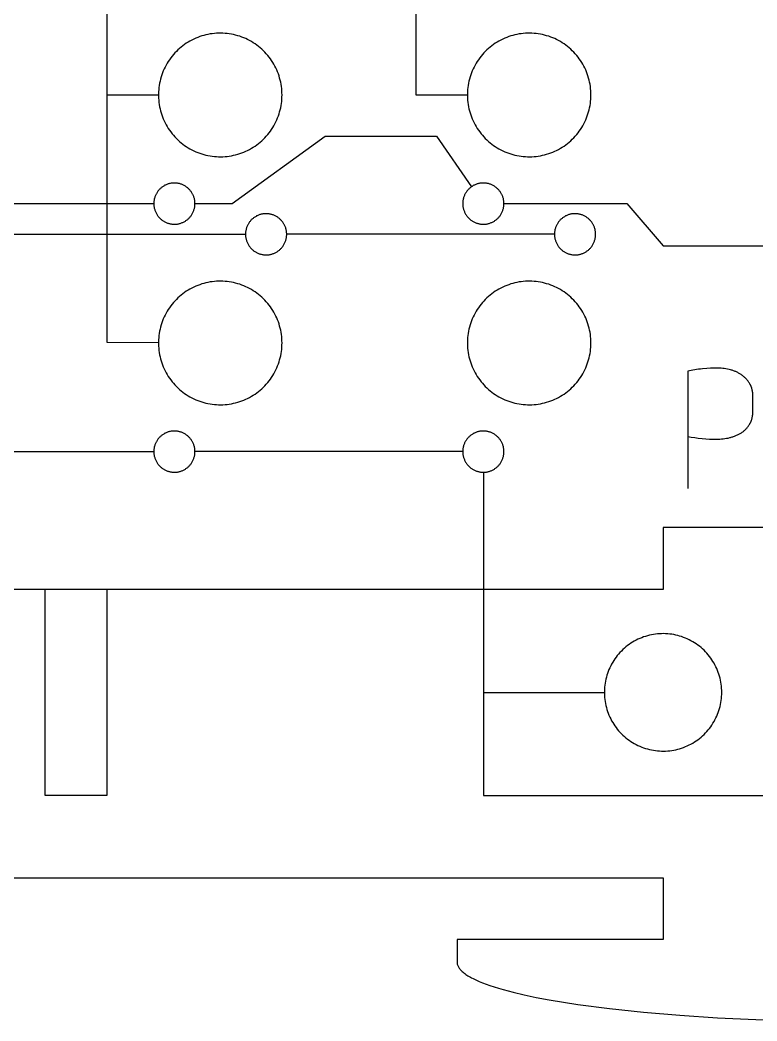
# Model space of a CAD drawing. Header units: millimetres. Extents: x 10 to 287, y -111 to 168.
# Drawn here: x 168.89 to 204.67, y 12.3 to 60.89 of the extents above; entities that cross this region are included whole.
import ezdxf

# ---------------------------------------------------------------- set-up
doc = ezdxf.new("R2010")
doc.units = ezdxf.units.MM
doc.header["$MEASUREMENT"] = 0
doc.layers.add('CORTE', color=18, linetype='Continuous', true_color=0x000000)
doc.layers.add('SEMI', color=1, linetype='Continuous', true_color=0xff0000)

msp = doc.modelspace()

# ---------------------------------------------------------------- linework, layer by layer
at = {"layer": 'CORTE'}
for points in [[(181.608, 57.256), (181.606, 57.36), (181.601, 57.464), (181.592, 57.568), (181.579, 57.672), (181.563, 57.774), (181.543, 57.877), (181.52, 57.978), (181.493, 58.079), (181.463, 58.178), (181.429, 58.277), (181.392, 58.374), (181.352, 58.47), (181.308, 58.565), (181.261, 58.658), (181.211, 58.749), (181.157, 58.838), (181.101, 58.926), (181.041, 59.011), (180.979, 59.095), (180.914, 59.176), (180.846, 59.255), (180.775, 59.331), (180.702, 59.405), (180.626, 59.476), (180.548, 59.545), (180.467, 59.611), (180.384, 59.674), (180.299, 59.734), (180.212, 59.792), (180.123, 59.846), (180.032, 59.897), (179.94, 59.945), (179.846, 59.989), (179.75, 60.03), (179.653, 60.068), (179.555, 60.103), (179.456, 60.134), (179.355, 60.162), (179.254, 60.186), (179.152, 60.207), (179.049, 60.224), (178.946, 60.237), (178.842, 60.247), (178.738, 60.254), (178.634, 60.256), (178.53, 60.255), (178.426, 60.251), (178.322, 60.243), (178.219, 60.231), (178.116, 60.216), (178.013, 60.197), (177.912, 60.174), (177.811, 60.148), (177.711, 60.119), (177.612, 60.086), (177.515, 60.05), (177.418, 60.01), (177.323, 59.967), (177.23, 59.921), (177.138, 59.872), (177.049, 59.819), (176.961, 59.763), (176.875, 59.705), (176.791, 59.643), (176.709, 59.578), (176.629, 59.511), (176.552, 59.441), (176.478, 59.368), (176.406, 59.293), (176.336, 59.216), (176.27, 59.136), (176.206, 59.053), (176.145, 58.969), (176.087, 58.882), (176.032, 58.794), (175.98, 58.703), (175.932, 58.611), (175.886, 58.518), (175.844, 58.422), (175.805, 58.326), (175.77, 58.228), (175.738, 58.129), (175.709, 58.029), (175.684, 57.928), (175.663, 57.826), (175.645, 57.723), (175.63, 57.62), (175.62, 57.516), (175.612, 57.412), (175.609, 57.308), (175.609, 57.204), (175.612, 57.1), (175.62, 56.996), (175.63, 56.893), (175.645, 56.79), (175.663, 56.687), (175.684, 56.585), (175.709, 56.484), (175.738, 56.384), (175.77, 56.285), (175.805, 56.187), (175.844, 56.09), (175.886, 55.995), (175.932, 55.901), (175.98, 55.809), (176.032, 55.719), (176.087, 55.63), (176.145, 55.544), (176.206, 55.459), (176.27, 55.377), (176.336, 55.297), (176.406, 55.219), (176.478, 55.144), (176.552, 55.072), (176.629, 55.002), (176.709, 54.934), (176.791, 54.87), (176.875, 54.808), (176.961, 54.749), (177.049, 54.694), (177.138, 54.641), (177.23, 54.592), (177.323, 54.545), (177.418, 54.502), (177.515, 54.463), (177.612, 54.427), (177.711, 54.394), (177.811, 54.364), (177.912, 54.338), (178.013, 54.316), (178.116, 54.297), (178.219, 54.282), (178.322, 54.27), (178.426, 54.262), (178.53, 54.257), (178.634, 54.256), (178.738, 54.259), (178.842, 54.265), (178.946, 54.275), (179.049, 54.289), (179.152, 54.306), (179.254, 54.327), (179.355, 54.351), (179.456, 54.379), (179.555, 54.41), (179.653, 54.444), (179.75, 54.482), (179.846, 54.524), (179.94, 54.568), (180.032, 54.616), (180.123, 54.667), (180.212, 54.721), (180.299, 54.778), (180.384, 54.839), (180.467, 54.902), (180.548, 54.968), (180.626, 55.036), (180.702, 55.108), (180.775, 55.182), (180.846, 55.258), (180.914, 55.337), (180.979, 55.418), (181.041, 55.501), (181.101, 55.587), (181.157, 55.674), (181.211, 55.764), (181.261, 55.855), (181.308, 55.948), (181.352, 56.042), (181.392, 56.138), (181.429, 56.236), (181.463, 56.334), (181.493, 56.434), (181.52, 56.535), (181.543, 56.636), (181.563, 56.738), (181.579, 56.841), (181.592, 56.944), (181.601, 57.048), (181.606, 57.152), (181.608, 57.256)], [(196.608, 57.256), (196.606, 57.36), (196.601, 57.464), (196.592, 57.568), (196.579, 57.672), (196.563, 57.774), (196.543, 57.877), (196.52, 57.978), (196.493, 58.079), (196.463, 58.178), (196.429, 58.277), (196.392, 58.374), (196.352, 58.47), (196.308, 58.565), (196.261, 58.658), (196.211, 58.749), (196.157, 58.838), (196.101, 58.926), (196.041, 59.011), (195.979, 59.095), (195.914, 59.176), (195.846, 59.255), (195.775, 59.331), (195.702, 59.405), (195.626, 59.476), (195.548, 59.545), (195.467, 59.611), (195.384, 59.674), (195.299, 59.734), (195.212, 59.792), (195.123, 59.846), (195.032, 59.897), (194.94, 59.945), (194.846, 59.989), (194.75, 60.03), (194.653, 60.068), (194.555, 60.103), (194.456, 60.134), (194.355, 60.162), (194.254, 60.186), (194.152, 60.207), (194.049, 60.224), (193.946, 60.237), (193.842, 60.247), (193.738, 60.254), (193.634, 60.256), (193.53, 60.255), (193.426, 60.251), (193.322, 60.243), (193.219, 60.231), (193.116, 60.216), (193.013, 60.197), (192.912, 60.174), (192.811, 60.148), (192.711, 60.119), (192.612, 60.086), (192.515, 60.05), (192.418, 60.01), (192.323, 59.967), (192.23, 59.921), (192.138, 59.872), (192.049, 59.819), (191.961, 59.763), (191.875, 59.705), (191.791, 59.643), (191.709, 59.578), (191.629, 59.511), (191.552, 59.441), (191.478, 59.368), (191.406, 59.293), (191.336, 59.216), (191.27, 59.136), (191.206, 59.053), (191.145, 58.969), (191.087, 58.882), (191.032, 58.794), (190.98, 58.703), (190.932, 58.611), (190.886, 58.518), (190.844, 58.422), (190.805, 58.326), (190.77, 58.228), (190.738, 58.129), (190.709, 58.029), (190.684, 57.928), (190.663, 57.826), (190.645, 57.723), (190.63, 57.62), (190.62, 57.516), (190.612, 57.412), (190.609, 57.308), (190.609, 57.204), (190.612, 57.1), (190.62, 56.996), (190.63, 56.893), (190.645, 56.79), (190.663, 56.687), (190.684, 56.585), (190.709, 56.484), (190.738, 56.384), (190.77, 56.285), (190.805, 56.187), (190.844, 56.09), (190.886, 55.995), (190.932, 55.901), (190.98, 55.809), (191.032, 55.719), (191.087, 55.63), (191.145, 55.544), (191.206, 55.459), (191.27, 55.377), (191.336, 55.297), (191.406, 55.219), (191.478, 55.144), (191.552, 55.072), (191.629, 55.002), (191.709, 54.934), (191.791, 54.87), (191.875, 54.808), (191.961, 54.749), (192.049, 54.694), (192.138, 54.641), (192.23, 54.592), (192.323, 54.545), (192.418, 54.502), (192.515, 54.463), (192.612, 54.427), (192.711, 54.394), (192.811, 54.364), (192.912, 54.338), (193.013, 54.316), (193.116, 54.297), (193.219, 54.282), (193.322, 54.27), (193.426, 54.262), (193.53, 54.257), (193.634, 54.256), (193.738, 54.259), (193.842, 54.265), (193.946, 54.275), (194.049, 54.289), (194.152, 54.306), (194.254, 54.327), (194.355, 54.351), (194.456, 54.379), (194.555, 54.41), (194.653, 54.444), (194.75, 54.482), (194.846, 54.524), (194.94, 54.568), (195.032, 54.616), (195.123, 54.667), (195.212, 54.721), (195.299, 54.778), (195.384, 54.839), (195.467, 54.902), (195.548, 54.968), (195.626, 55.036), (195.702, 55.108), (195.775, 55.182), (195.846, 55.258), (195.914, 55.337), (195.979, 55.418), (196.041, 55.501), (196.101, 55.587), (196.157, 55.674), (196.211, 55.764), (196.261, 55.855), (196.308, 55.948), (196.352, 56.042), (196.392, 56.138), (196.429, 56.236), (196.463, 56.334), (196.493, 56.434), (196.52, 56.535), (196.543, 56.636), (196.563, 56.738), (196.579, 56.841), (196.592, 56.944), (196.601, 57.048), (196.606, 57.152), (196.608, 57.256)], [(181.608, 45.217), (181.606, 45.322), (181.601, 45.426), (181.592, 45.529), (181.579, 45.633), (181.563, 45.736), (181.543, 45.838), (181.52, 45.939), (181.493, 46.04), (181.463, 46.14), (181.429, 46.238), (181.392, 46.335), (181.352, 46.431), (181.308, 46.526), (181.261, 46.619), (181.211, 46.71), (181.157, 46.799), (181.101, 46.887), (181.041, 46.972), (180.979, 47.056), (180.914, 47.137), (180.846, 47.216), (180.775, 47.292), (180.702, 47.366), (180.626, 47.438), (180.548, 47.506), (180.467, 47.572), (180.384, 47.635), (180.299, 47.695), (180.212, 47.753), (180.123, 47.807), (180.032, 47.858), (179.94, 47.906), (179.846, 47.95), (179.75, 47.992), (179.653, 48.03), (179.555, 48.064), (179.456, 48.095), (179.355, 48.123), (179.254, 48.147), (179.152, 48.168), (179.049, 48.185), (178.946, 48.198), (178.842, 48.208), (178.738, 48.215), (178.634, 48.217), (178.53, 48.216), (178.426, 48.212), (178.322, 48.204), (178.219, 48.192), (178.116, 48.177), (178.013, 48.158), (177.912, 48.135), (177.811, 48.11), (177.711, 48.08), (177.612, 48.047), (177.515, 48.011), (177.418, 47.971), (177.323, 47.928), (177.23, 47.882), (177.138, 47.833), (177.049, 47.78), (176.961, 47.724), (176.875, 47.666), (176.791, 47.604), (176.709, 47.54), (176.629, 47.472), (176.552, 47.402), (176.478, 47.33), (176.406, 47.254), (176.336, 47.177), (176.27, 47.097), (176.206, 47.014), (176.145, 46.93), (176.087, 46.843), (176.032, 46.755), (175.98, 46.665), (175.932, 46.572), (175.886, 46.479), (175.844, 46.384), (175.805, 46.287), (175.77, 46.189), (175.738, 46.09), (175.709, 45.99), (175.684, 45.889), (175.663, 45.787), (175.645, 45.684), (175.63, 45.581), (175.62, 45.477), (175.612, 45.374), (175.609, 45.27), (175.609, 45.165), (175.612, 45.061), (175.62, 44.957), (175.63, 44.854), (175.645, 44.751), (175.663, 44.648), (175.684, 44.546), (175.709, 44.445), (175.738, 44.345), (175.77, 44.246), (175.805, 44.148), (175.844, 44.051), (175.886, 43.956), (175.932, 43.862), (175.98, 43.77), (176.032, 43.68), (176.087, 43.592), (176.145, 43.505), (176.206, 43.421), (176.27, 43.338), (176.336, 43.258), (176.406, 43.181), (176.478, 43.105), (176.552, 43.033), (176.629, 42.963), (176.709, 42.895), (176.791, 42.831), (176.875, 42.769), (176.961, 42.71), (177.049, 42.655), (177.138, 42.602), (177.23, 42.553), (177.323, 42.507), (177.418, 42.464), (177.515, 42.424), (177.612, 42.388), (177.711, 42.355), (177.811, 42.325), (177.912, 42.299), (178.013, 42.277), (178.116, 42.258), (178.219, 42.243), (178.322, 42.231), (178.426, 42.223), (178.53, 42.218), (178.634, 42.218), (178.738, 42.22), (178.842, 42.227), (178.946, 42.237), (179.049, 42.25), (179.152, 42.267), (179.254, 42.288), (179.355, 42.312), (179.456, 42.34), (179.555, 42.371), (179.653, 42.405), (179.75, 42.443), (179.846, 42.485), (179.94, 42.529), (180.032, 42.577), (180.123, 42.628), (180.212, 42.682), (180.299, 42.739), (180.384, 42.8), (180.467, 42.863), (180.548, 42.929), (180.626, 42.997), (180.702, 43.069), (180.775, 43.143), (180.846, 43.219), (180.914, 43.298), (180.979, 43.379), (181.041, 43.463), (181.101, 43.548), (181.157, 43.636), (181.211, 43.725), (181.261, 43.816), (181.308, 43.909), (181.352, 44.004), (181.392, 44.1), (181.429, 44.197), (181.463, 44.295), (181.493, 44.395), (181.52, 44.496), (181.543, 44.597), (181.563, 44.699), (181.579, 44.802), (181.592, 44.906), (181.601, 45.009), (181.606, 45.113), (181.608, 45.217)], [(196.608, 45.217), (196.606, 45.322), (196.601, 45.426), (196.592, 45.529), (196.579, 45.633), (196.563, 45.736), (196.543, 45.838), (196.52, 45.939), (196.493, 46.04), (196.463, 46.14), (196.429, 46.238), (196.392, 46.335), (196.352, 46.431), (196.308, 46.526), (196.261, 46.619), (196.211, 46.71), (196.157, 46.799), (196.101, 46.887), (196.041, 46.972), (195.979, 47.056), (195.914, 47.137), (195.846, 47.216), (195.775, 47.292), (195.702, 47.366), (195.626, 47.438), (195.548, 47.506), (195.467, 47.572), (195.384, 47.635), (195.299, 47.695), (195.212, 47.753), (195.123, 47.807), (195.032, 47.858), (194.94, 47.906), (194.846, 47.95), (194.75, 47.992), (194.653, 48.03), (194.555, 48.064), (194.456, 48.095), (194.355, 48.123), (194.254, 48.147), (194.152, 48.168), (194.049, 48.185), (193.946, 48.198), (193.842, 48.208), (193.738, 48.215), (193.634, 48.217), (193.53, 48.216), (193.426, 48.212), (193.322, 48.204), (193.219, 48.192), (193.116, 48.177), (193.013, 48.158), (192.912, 48.135), (192.811, 48.11), (192.711, 48.08), (192.612, 48.047), (192.515, 48.011), (192.418, 47.971), (192.323, 47.928), (192.23, 47.882), (192.138, 47.833), (192.049, 47.78), (191.961, 47.724), (191.875, 47.666), (191.791, 47.604), (191.709, 47.54), (191.629, 47.472), (191.552, 47.402), (191.478, 47.33), (191.406, 47.254), (191.336, 47.177), (191.27, 47.097), (191.206, 47.014), (191.145, 46.93), (191.087, 46.843), (191.032, 46.755), (190.98, 46.665), (190.932, 46.572), (190.886, 46.479), (190.844, 46.384), (190.805, 46.287), (190.77, 46.189), (190.738, 46.09), (190.709, 45.99), (190.684, 45.889), (190.663, 45.787), (190.645, 45.684), (190.63, 45.581), (190.62, 45.477), (190.612, 45.374), (190.609, 45.27), (190.609, 45.165), (190.612, 45.061), (190.62, 44.957), (190.63, 44.854), (190.645, 44.751), (190.663, 44.648), (190.684, 44.546), (190.709, 44.445), (190.738, 44.345), (190.77, 44.246), (190.805, 44.148), (190.844, 44.051), (190.886, 43.956), (190.932, 43.862), (190.98, 43.77), (191.032, 43.68), (191.087, 43.592), (191.145, 43.505), (191.206, 43.421), (191.27, 43.338), (191.336, 43.258), (191.406, 43.181), (191.478, 43.105), (191.552, 43.033), (191.629, 42.963), (191.709, 42.895), (191.791, 42.831), (191.875, 42.769), (191.961, 42.71), (192.049, 42.655), (192.138, 42.602), (192.23, 42.553), (192.323, 42.507), (192.418, 42.464), (192.515, 42.424), (192.612, 42.388), (192.711, 42.355), (192.811, 42.325), (192.912, 42.299), (193.013, 42.277), (193.116, 42.258), (193.219, 42.243), (193.322, 42.231), (193.426, 42.223), (193.53, 42.218), (193.634, 42.218), (193.738, 42.22), (193.842, 42.227), (193.946, 42.237), (194.049, 42.25), (194.152, 42.267), (194.254, 42.288), (194.355, 42.312), (194.456, 42.34), (194.555, 42.371), (194.653, 42.405), (194.75, 42.443), (194.846, 42.485), (194.94, 42.529), (195.032, 42.577), (195.123, 42.628), (195.212, 42.682), (195.299, 42.739), (195.384, 42.8), (195.467, 42.863), (195.548, 42.929), (195.626, 42.997), (195.702, 43.069), (195.775, 43.143), (195.846, 43.219), (195.914, 43.298), (195.979, 43.379), (196.041, 43.463), (196.101, 43.548), (196.157, 43.636), (196.211, 43.725), (196.261, 43.816), (196.308, 43.909), (196.352, 44.004), (196.392, 44.1), (196.429, 44.197), (196.463, 44.295), (196.493, 44.395), (196.52, 44.496), (196.543, 44.597), (196.563, 44.699), (196.579, 44.802), (196.592, 44.906), (196.601, 45.009), (196.606, 45.113), (196.608, 45.217)], [(200.108, 36.256), (200.108, 33.256)], [(220.108, 36.256), (200.108, 36.256)], [(200.108, 33.256), (133.108, 33.256)], [(170.108, 23.256), (170.108, 33.256)], [(173.108, 33.256), (173.108, 23.256)], [(202.958, 28.256), (202.957, 28.355), (202.951, 28.454), (202.943, 28.553), (202.931, 28.651), (202.915, 28.749), (202.897, 28.846), (202.875, 28.942), (202.849, 29.038), (202.82, 29.132), (202.788, 29.226), (202.753, 29.318), (202.715, 29.41), (202.673, 29.499), (202.628, 29.588), (202.581, 29.674), (202.53, 29.759), (202.476, 29.842), (202.42, 29.924), (202.361, 30.003), (202.299, 30.08), (202.234, 30.155), (202.167, 30.227), (202.097, 30.298), (202.025, 30.365), (201.951, 30.431), (201.874, 30.493), (201.795, 30.553), (201.715, 30.61), (201.632, 30.665), (201.548, 30.716), (201.461, 30.765), (201.373, 30.81), (201.284, 30.853), (201.193, 30.892), (201.101, 30.928), (201.008, 30.961), (200.913, 30.99), (200.818, 31.017), (200.722, 31.04), (200.625, 31.059), (200.527, 31.075), (200.429, 31.088), (200.331, 31.098), (200.232, 31.104), (200.133, 31.106), (200.034, 31.105), (199.935, 31.101), (199.837, 31.093), (199.738, 31.082), (199.64, 31.068), (199.543, 31.05), (199.447, 31.028), (199.351, 31.004), (199.256, 30.976), (199.162, 30.945), (199.069, 30.91), (198.978, 30.873), (198.888, 30.832), (198.799, 30.788), (198.712, 30.741), (198.627, 30.691), (198.543, 30.638), (198.461, 30.582), (198.381, 30.524), (198.304, 30.462), (198.228, 30.398), (198.155, 30.332), (198.084, 30.263), (198.016, 30.191), (197.95, 30.118), (197.887, 30.042), (197.826, 29.963), (197.768, 29.883), (197.713, 29.801), (197.661, 29.717), (197.612, 29.631), (197.566, 29.544), (197.522, 29.455), (197.482, 29.364), (197.445, 29.272), (197.412, 29.179), (197.381, 29.085), (197.354, 28.99), (197.331, 28.894), (197.31, 28.797), (197.293, 28.7), (197.279, 28.602), (197.269, 28.503), (197.262, 28.405), (197.259, 28.306), (197.259, 28.207), (197.262, 28.108), (197.269, 28.009), (197.279, 27.911), (197.293, 27.813), (197.31, 27.716), (197.331, 27.619), (197.354, 27.523), (197.381, 27.428), (197.412, 27.333), (197.445, 27.24), (197.482, 27.149), (197.522, 27.058), (197.566, 26.969), (197.612, 26.882), (197.661, 26.796), (197.713, 26.712), (197.768, 26.63), (197.826, 26.549), (197.887, 26.471), (197.95, 26.395), (198.016, 26.321), (198.084, 26.25), (198.155, 26.181), (198.228, 26.114), (198.304, 26.05), (198.381, 25.989), (198.461, 25.93), (198.543, 25.875), (198.627, 25.822), (198.712, 25.772), (198.799, 25.725), (198.888, 25.681), (198.978, 25.64), (199.069, 25.602), (199.162, 25.568), (199.256, 25.537), (199.351, 25.509), (199.447, 25.484), (199.543, 25.463), (199.64, 25.445), (199.738, 25.43), (199.837, 25.419), (199.935, 25.412), (200.034, 25.407), (200.133, 25.406), (200.232, 25.409), (200.331, 25.415), (200.429, 25.424), (200.527, 25.437), (200.625, 25.454), (200.722, 25.473), (200.818, 25.496), (200.913, 25.522), (201.008, 25.552), (201.101, 25.585), (201.193, 25.621), (201.284, 25.66), (201.373, 25.703), (201.461, 25.748), (201.548, 25.796), (201.632, 25.848), (201.715, 25.902), (201.795, 25.959), (201.874, 26.019), (201.951, 26.082), (202.025, 26.147), (202.097, 26.215), (202.167, 26.285), (202.234, 26.358), (202.299, 26.433), (202.361, 26.51), (202.42, 26.589), (202.476, 26.67), (202.53, 26.754), (202.581, 26.838), (202.628, 26.925), (202.673, 27.013), (202.715, 27.103), (202.753, 27.194), (202.788, 27.287), (202.82, 27.38), (202.849, 27.475), (202.875, 27.571), (202.897, 27.667), (202.915, 27.764), (202.931, 27.862), (202.943, 27.96), (202.951, 28.059), (202.957, 28.157), (202.958, 28.256)], [(173.108, 23.256), (170.108, 23.256)], [(133.108, 19.256), (200.108, 19.256)], [(200.108, 19.256), (200.108, 16.256)], [(190.108, 16.256), (190.108, 15.165)], [(200.108, 16.256), (190.108, 16.256)], [(190.108, 15.165), (190.109, 15.133), (190.113, 15.101), (190.119, 15.068), (190.128, 15.036), (190.139, 15.003), (190.153, 14.97), (190.17, 14.937), (190.189, 14.904), (190.211, 14.871), (190.236, 14.838), (190.263, 14.804), (190.293, 14.771), (190.326, 14.737), (190.362, 14.704), (190.401, 14.67), (190.442, 14.636), (190.487, 14.602), (190.534, 14.568), (190.584, 14.535), (190.637, 14.501), (190.694, 14.467), (190.753, 14.433), (190.815, 14.399), (190.88, 14.365), (191.02, 14.297), (191.172, 14.229), (191.336, 14.162), (191.512, 14.095), (191.701, 14.028), (191.903, 13.961), (192.117, 13.895), (192.343, 13.829), (192.831, 13.7), (193.368, 13.574), (193.952, 13.451), (194.581, 13.332), (195.966, 13.108), (197.502, 12.907), (199.164, 12.731), (200.922, 12.581), (202.746, 12.461), (204.605, 12.369), (206.469, 12.305)]]:
    msp.add_lwpolyline(points, dxfattribs=at)
at = {"layer": 'SEMI'}
for points in [[(178.608, 71.256), (178.608, 67.256), (173.108, 63.256), (173.108, 57.256), (175.608, 57.256)], [(193.608, 71.256), (193.608, 67.256), (188.108, 63.256), (188.108, 57.256), (190.608, 57.256)], [(173.108, 57.256), (173.108, 45.256), (175.608, 45.239)], [(179.194, 51.981), (183.697, 55.256)], [(183.697, 55.256), (189.108, 55.256), (190.812, 52.803)], [(177.382, 51.981), (177.381, 52.016), (177.38, 52.051), (177.377, 52.085), (177.372, 52.12), (177.367, 52.154), (177.36, 52.188), (177.353, 52.222), (177.344, 52.255), (177.334, 52.289), (177.322, 52.322), (177.31, 52.354), (177.296, 52.386), (177.282, 52.417), (177.266, 52.448), (177.249, 52.479), (177.232, 52.509), (177.213, 52.538), (177.193, 52.566), (177.172, 52.594), (177.151, 52.621), (177.128, 52.647), (177.104, 52.673), (177.08, 52.698), (177.055, 52.721), (177.028, 52.744), (177.002, 52.766), (176.974, 52.787), (176.946, 52.807), (176.917, 52.826), (176.887, 52.844), (176.857, 52.861), (176.826, 52.877), (176.795, 52.892), (176.763, 52.906), (176.73, 52.919), (176.698, 52.93), (176.664, 52.941), (176.631, 52.95), (176.597, 52.958), (176.563, 52.965), (176.529, 52.97), (176.495, 52.975), (176.46, 52.978), (176.425, 52.98), (176.391, 52.981), (176.356, 52.981), (176.321, 52.979), (176.287, 52.977), (176.252, 52.973), (176.218, 52.968), (176.184, 52.961), (176.15, 52.954), (176.116, 52.945), (176.083, 52.936), (176.05, 52.925), (176.017, 52.913), (175.985, 52.899), (175.954, 52.885), (175.923, 52.87), (175.892, 52.853), (175.862, 52.836), (175.833, 52.817), (175.804, 52.797), (175.776, 52.777), (175.749, 52.755), (175.722, 52.733), (175.697, 52.71), (175.672, 52.685), (175.648, 52.66), (175.625, 52.634), (175.602, 52.608), (175.581, 52.58), (175.561, 52.552), (175.542, 52.523), (175.523, 52.494), (175.506, 52.464), (175.49, 52.433), (175.475, 52.402), (175.461, 52.37), (175.448, 52.338), (175.436, 52.305), (175.425, 52.272), (175.416, 52.239), (175.407, 52.205), (175.4, 52.171), (175.394, 52.137), (175.389, 52.103), (175.386, 52.068), (175.383, 52.033), (175.382, 51.999), (175.382, 51.964), (175.383, 51.929), (175.386, 51.895), (175.389, 51.86), (175.394, 51.826), (175.4, 51.792), (175.407, 51.758), (175.416, 51.724), (175.425, 51.691), (175.436, 51.658), (175.448, 51.625), (175.461, 51.593), (175.475, 51.561), (175.49, 51.53), (175.506, 51.499), (175.523, 51.469), (175.542, 51.439), (175.561, 51.411), (175.581, 51.382), (175.602, 51.355), (175.625, 51.328), (175.648, 51.302), (175.672, 51.277), (175.697, 51.253), (175.722, 51.23), (175.749, 51.207), (175.776, 51.186), (175.804, 51.165), (175.833, 51.146), (175.862, 51.127), (175.892, 51.11), (175.923, 51.093), (175.954, 51.078), (175.985, 51.063), (176.017, 51.05), (176.05, 51.038), (176.083, 51.027), (176.116, 51.017), (176.15, 51.009), (176.184, 51.001), (176.218, 50.995), (176.252, 50.99), (176.287, 50.986), (176.321, 50.983), (176.356, 50.982), (176.391, 50.981), (176.425, 50.982), (176.46, 50.984), (176.495, 50.988), (176.529, 50.992), (176.563, 50.998), (176.597, 51.005), (176.631, 51.013), (176.664, 51.022), (176.698, 51.032), (176.73, 51.044), (176.763, 51.057), (176.795, 51.07), (176.826, 51.085), (176.857, 51.101), (176.887, 51.118), (176.917, 51.136), (176.946, 51.155), (176.974, 51.175), (177.002, 51.196), (177.028, 51.218), (177.055, 51.241), (177.08, 51.265), (177.104, 51.29), (177.128, 51.315), (177.151, 51.342), (177.172, 51.369), (177.193, 51.396), (177.213, 51.425), (177.232, 51.454), (177.249, 51.484), (177.266, 51.514), (177.282, 51.545), (177.296, 51.577), (177.31, 51.609), (177.322, 51.641), (177.334, 51.674), (177.344, 51.707), (177.353, 51.741), (177.36, 51.775), (177.367, 51.809), (177.372, 51.843), (177.377, 51.877), (177.38, 51.912), (177.381, 51.947), (177.382, 51.981)], [(192.382, 51.981), (192.381, 52.016), (192.38, 52.051), (192.377, 52.085), (192.372, 52.12), (192.367, 52.154), (192.36, 52.188), (192.353, 52.222), (192.344, 52.255), (192.334, 52.289), (192.322, 52.322), (192.31, 52.354), (192.296, 52.386), (192.282, 52.417), (192.266, 52.448), (192.249, 52.479), (192.232, 52.509), (192.213, 52.538), (192.193, 52.566), (192.172, 52.594), (192.151, 52.621), (192.128, 52.647), (192.104, 52.673), (192.08, 52.698), (192.055, 52.721), (192.028, 52.744), (192.002, 52.766), (191.974, 52.787), (191.946, 52.807), (191.917, 52.826), (191.887, 52.844), (191.857, 52.861), (191.826, 52.877), (191.795, 52.892), (191.763, 52.906), (191.73, 52.919), (191.698, 52.93), (191.664, 52.941), (191.631, 52.95), (191.597, 52.958), (191.563, 52.965), (191.529, 52.97), (191.495, 52.975), (191.46, 52.978), (191.425, 52.98), (191.391, 52.981), (191.356, 52.981), (191.321, 52.979), (191.287, 52.977), (191.252, 52.973), (191.218, 52.968), (191.184, 52.961), (191.15, 52.954), (191.116, 52.945), (191.083, 52.936), (191.05, 52.925), (191.017, 52.913), (190.985, 52.899), (190.954, 52.885), (190.923, 52.87), (190.892, 52.853), (190.862, 52.836), (190.833, 52.817), (190.804, 52.797), (190.776, 52.777), (190.749, 52.755), (190.722, 52.733), (190.697, 52.71), (190.672, 52.685), (190.648, 52.66), (190.625, 52.634), (190.602, 52.608), (190.581, 52.58), (190.561, 52.552), (190.542, 52.523), (190.523, 52.494), (190.506, 52.464), (190.49, 52.433), (190.475, 52.402), (190.461, 52.37), (190.448, 52.338), (190.436, 52.305), (190.425, 52.272), (190.416, 52.239), (190.407, 52.205), (190.4, 52.171), (190.394, 52.137), (190.389, 52.103), (190.386, 52.068), (190.383, 52.033), (190.382, 51.999), (190.382, 51.964), (190.383, 51.929), (190.386, 51.895), (190.389, 51.86), (190.394, 51.826), (190.4, 51.792), (190.407, 51.758), (190.416, 51.724), (190.425, 51.691), (190.436, 51.658), (190.448, 51.625), (190.461, 51.593), (190.475, 51.561), (190.49, 51.53), (190.506, 51.499), (190.523, 51.469), (190.542, 51.439), (190.561, 51.411), (190.581, 51.382), (190.602, 51.355), (190.625, 51.328), (190.648, 51.302), (190.672, 51.277), (190.697, 51.253), (190.722, 51.23), (190.749, 51.207), (190.776, 51.186), (190.804, 51.165), (190.833, 51.146), (190.862, 51.127), (190.892, 51.11), (190.923, 51.093), (190.954, 51.078), (190.985, 51.063), (191.017, 51.05), (191.05, 51.038), (191.083, 51.027), (191.116, 51.017), (191.15, 51.009), (191.184, 51.001), (191.218, 50.995), (191.252, 50.99), (191.287, 50.986), (191.321, 50.983), (191.356, 50.982), (191.391, 50.981), (191.425, 50.982), (191.46, 50.984), (191.495, 50.988), (191.529, 50.992), (191.563, 50.998), (191.597, 51.005), (191.631, 51.013), (191.664, 51.022), (191.698, 51.032), (191.73, 51.044), (191.763, 51.057), (191.795, 51.07), (191.826, 51.085), (191.857, 51.101), (191.887, 51.118), (191.917, 51.136), (191.946, 51.155), (191.974, 51.175), (192.002, 51.196), (192.028, 51.218), (192.055, 51.241), (192.08, 51.265), (192.104, 51.29), (192.128, 51.315), (192.151, 51.342), (192.172, 51.369), (192.193, 51.396), (192.213, 51.425), (192.232, 51.454), (192.249, 51.484), (192.266, 51.514), (192.282, 51.545), (192.296, 51.577), (192.31, 51.609), (192.322, 51.641), (192.334, 51.674), (192.344, 51.707), (192.353, 51.741), (192.36, 51.775), (192.367, 51.809), (192.372, 51.843), (192.377, 51.877), (192.38, 51.912), (192.381, 51.947), (192.382, 51.981)], [(162.382, 51.981), (175.382, 51.981)], [(177.382, 51.981), (179.194, 51.981)], [(192.382, 51.981), (198.352, 51.981)], [(198.352, 51.981), (200.108, 49.925), (207.258, 49.925)], [(181.835, 50.492), (181.834, 50.527), (181.832, 50.562), (181.829, 50.596), (181.825, 50.631), (181.819, 50.665), (181.813, 50.699), (181.805, 50.733), (181.796, 50.767), (181.786, 50.8), (181.775, 50.833), (181.762, 50.865), (181.749, 50.897), (181.734, 50.929), (181.719, 50.96), (181.702, 50.99), (181.684, 51.02), (181.665, 51.049), (181.646, 51.077), (181.625, 51.105), (181.603, 51.132), (181.58, 51.159), (181.557, 51.184), (181.532, 51.209), (181.507, 51.232), (181.481, 51.255), (181.454, 51.277), (181.427, 51.298), (181.398, 51.318), (181.369, 51.338), (181.34, 51.356), (181.309, 51.373), (181.278, 51.389), (181.247, 51.403), (181.215, 51.417), (181.183, 51.43), (181.15, 51.441), (181.117, 51.452), (181.084, 51.461), (181.05, 51.469), (181.016, 51.476), (180.982, 51.482), (180.947, 51.486), (180.913, 51.489), (180.878, 51.492), (180.843, 51.492), (180.808, 51.492), (180.774, 51.491), (180.739, 51.488), (180.705, 51.484), (180.67, 51.479), (180.636, 51.473), (180.602, 51.465), (180.569, 51.456), (180.535, 51.447), (180.502, 51.436), (180.47, 51.424), (180.438, 51.41), (180.406, 51.396), (180.375, 51.381), (180.345, 51.364), (180.315, 51.347), (180.285, 51.328), (180.257, 51.309), (180.229, 51.288), (180.201, 51.266), (180.175, 51.244), (180.149, 51.221), (180.124, 51.196), (180.1, 51.171), (180.077, 51.146), (180.055, 51.119), (180.034, 51.091), (180.013, 51.063), (179.994, 51.034), (179.976, 51.005), (179.959, 50.975), (179.942, 50.944), (179.927, 50.913), (179.913, 50.881), (179.9, 50.849), (179.888, 50.816), (179.878, 50.783), (179.868, 50.75), (179.86, 50.716), (179.853, 50.682), (179.847, 50.648), (179.842, 50.614), (179.838, 50.579), (179.836, 50.544), (179.835, 50.51), (179.835, 50.475), (179.836, 50.44), (179.838, 50.406), (179.842, 50.371), (179.847, 50.337), (179.853, 50.303), (179.86, 50.269), (179.868, 50.235), (179.878, 50.202), (179.888, 50.169), (179.9, 50.136), (179.913, 50.104), (179.927, 50.072), (179.942, 50.041), (179.959, 50.01), (179.976, 49.98), (179.994, 49.95), (180.013, 49.922), (180.034, 49.893), (180.055, 49.866), (180.077, 49.839), (180.1, 49.813), (180.124, 49.788), (180.149, 49.764), (180.175, 49.741), (180.201, 49.718), (180.229, 49.697), (180.257, 49.676), (180.285, 49.657), (180.315, 49.638), (180.345, 49.621), (180.375, 49.604), (180.406, 49.589), (180.438, 49.574), (180.47, 49.561), (180.502, 49.549), (180.535, 49.538), (180.569, 49.528), (180.602, 49.52), (180.636, 49.512), (180.67, 49.506), (180.705, 49.501), (180.739, 49.497), (180.774, 49.494), (180.808, 49.493), (180.843, 49.492), (180.878, 49.493), (180.913, 49.495), (180.947, 49.499), (180.982, 49.503), (181.016, 49.509), (181.05, 49.516), (181.084, 49.524), (181.117, 49.533), (181.15, 49.544), (181.183, 49.555), (181.215, 49.568), (181.247, 49.582), (181.278, 49.596), (181.309, 49.612), (181.34, 49.629), (181.369, 49.647), (181.398, 49.666), (181.427, 49.687), (181.454, 49.708), (181.481, 49.73), (181.507, 49.752), (181.532, 49.776), (181.557, 49.801), (181.58, 49.826), (181.603, 49.853), (181.625, 49.88), (181.646, 49.907), (181.665, 49.936), (181.684, 49.965), (181.702, 49.995), (181.719, 50.025), (181.734, 50.056), (181.749, 50.088), (181.762, 50.12), (181.775, 50.152), (181.786, 50.185), (181.796, 50.218), (181.805, 50.252), (181.813, 50.286), (181.819, 50.32), (181.825, 50.354), (181.829, 50.388), (181.832, 50.423), (181.834, 50.458), (181.835, 50.492)], [(196.835, 50.492), (196.834, 50.527), (196.832, 50.562), (196.829, 50.596), (196.825, 50.631), (196.819, 50.665), (196.813, 50.699), (196.805, 50.733), (196.796, 50.767), (196.786, 50.8), (196.775, 50.833), (196.762, 50.865), (196.749, 50.897), (196.734, 50.929), (196.719, 50.96), (196.702, 50.99), (196.684, 51.02), (196.665, 51.049), (196.646, 51.077), (196.625, 51.105), (196.603, 51.132), (196.58, 51.159), (196.557, 51.184), (196.532, 51.209), (196.507, 51.232), (196.481, 51.255), (196.454, 51.277), (196.427, 51.298), (196.398, 51.318), (196.369, 51.338), (196.34, 51.356), (196.309, 51.373), (196.278, 51.389), (196.247, 51.403), (196.215, 51.417), (196.183, 51.43), (196.15, 51.441), (196.117, 51.452), (196.084, 51.461), (196.05, 51.469), (196.016, 51.476), (195.982, 51.482), (195.947, 51.486), (195.913, 51.489), (195.878, 51.492), (195.843, 51.492), (195.808, 51.492), (195.774, 51.491), (195.739, 51.488), (195.705, 51.484), (195.67, 51.479), (195.636, 51.473), (195.602, 51.465), (195.569, 51.456), (195.535, 51.447), (195.502, 51.436), (195.47, 51.424), (195.438, 51.41), (195.406, 51.396), (195.375, 51.381), (195.345, 51.364), (195.315, 51.347), (195.285, 51.328), (195.257, 51.309), (195.229, 51.288), (195.201, 51.266), (195.175, 51.244), (195.149, 51.221), (195.124, 51.196), (195.1, 51.171), (195.077, 51.146), (195.055, 51.119), (195.034, 51.091), (195.013, 51.063), (194.994, 51.034), (194.976, 51.005), (194.959, 50.975), (194.942, 50.944), (194.927, 50.913), (194.913, 50.881), (194.9, 50.849), (194.888, 50.816), (194.878, 50.783), (194.868, 50.75), (194.86, 50.716), (194.853, 50.682), (194.847, 50.648), (194.842, 50.614), (194.838, 50.579), (194.836, 50.544), (194.835, 50.51), (194.835, 50.475), (194.836, 50.44), (194.838, 50.406), (194.842, 50.371), (194.847, 50.337), (194.853, 50.303), (194.86, 50.269), (194.868, 50.235), (194.878, 50.202), (194.888, 50.169), (194.9, 50.136), (194.913, 50.104), (194.927, 50.072), (194.942, 50.041), (194.959, 50.01), (194.976, 49.98), (194.994, 49.95), (195.013, 49.922), (195.034, 49.893), (195.055, 49.866), (195.077, 49.839), (195.1, 49.813), (195.124, 49.788), (195.149, 49.764), (195.175, 49.741), (195.201, 49.718), (195.229, 49.697), (195.257, 49.676), (195.285, 49.657), (195.315, 49.638), (195.345, 49.621), (195.375, 49.604), (195.406, 49.589), (195.438, 49.574), (195.47, 49.561), (195.502, 49.549), (195.535, 49.538), (195.569, 49.528), (195.602, 49.52), (195.636, 49.512), (195.67, 49.506), (195.705, 49.501), (195.739, 49.497), (195.774, 49.494), (195.808, 49.493), (195.843, 49.492), (195.878, 49.493), (195.913, 49.495), (195.947, 49.499), (195.982, 49.503), (196.016, 49.509), (196.05, 49.516), (196.084, 49.524), (196.117, 49.533), (196.15, 49.544), (196.183, 49.555), (196.215, 49.568), (196.247, 49.582), (196.278, 49.596), (196.309, 49.612), (196.34, 49.629), (196.369, 49.647), (196.398, 49.666), (196.427, 49.687), (196.454, 49.708), (196.481, 49.73), (196.507, 49.752), (196.532, 49.776), (196.557, 49.801), (196.58, 49.826), (196.603, 49.853), (196.625, 49.88), (196.646, 49.907), (196.665, 49.936), (196.684, 49.965), (196.702, 49.995), (196.719, 50.025), (196.734, 50.056), (196.749, 50.088), (196.762, 50.12), (196.775, 50.152), (196.786, 50.185), (196.796, 50.218), (196.805, 50.252), (196.813, 50.286), (196.819, 50.32), (196.825, 50.354), (196.829, 50.388), (196.832, 50.423), (196.834, 50.458), (196.835, 50.492)], [(166.835, 50.492), (179.835, 50.492)], [(194.835, 50.492), (181.835, 50.492)], [(204.47, 42.627), (204.469, 42.671), (204.467, 42.715), (204.464, 42.757), (204.46, 42.799), (204.455, 42.84), (204.448, 42.88), (204.441, 42.919), (204.432, 42.957), (204.422, 42.995), (204.416, 43.013), (204.411, 43.032), (204.405, 43.05), (204.398, 43.068), (204.392, 43.086), (204.385, 43.103), (204.377, 43.121), (204.37, 43.138), (204.362, 43.155), (204.354, 43.171), (204.345, 43.188), (204.337, 43.204), (204.328, 43.22), (204.318, 43.236), (204.299, 43.268), (204.279, 43.298), (204.259, 43.329), (204.237, 43.358), (204.215, 43.387), (204.193, 43.415), (204.169, 43.442), (204.145, 43.469), (204.12, 43.495), (204.095, 43.521), (204.069, 43.546), (204.042, 43.57), (204.014, 43.594), (203.986, 43.617), (203.957, 43.639), (203.927, 43.661), (203.897, 43.682), (203.866, 43.702), (203.835, 43.722), (203.804, 43.741), (203.771, 43.759), (203.739, 43.776), (203.706, 43.793), (203.672, 43.809), (203.638, 43.825), (203.603, 43.84), (203.568, 43.854), (203.532, 43.867), (203.496, 43.88), (203.46, 43.892), (203.423, 43.903), (203.385, 43.914), (203.309, 43.933), (203.233, 43.95), (203.156, 43.964), (203.079, 43.976), (203.002, 43.985), (202.924, 43.991), (202.846, 43.995), (202.767, 43.996), (202.597, 43.994), (202.417, 43.988), (202.227, 43.977), (202.026, 43.962), (201.925, 43.953), (201.827, 43.942), (201.732, 43.929), (201.642, 43.916), (201.554, 43.9), (201.47, 43.883), (201.389, 43.865), (201.312, 43.845), (201.312, 40.683), (201.473, 40.651), (201.642, 40.623), (201.817, 40.599), (201.998, 40.58), (202.182, 40.565), (202.362, 40.554), (202.539, 40.548), (202.713, 40.546), (202.791, 40.547), (202.87, 40.551), (202.949, 40.556), (203.028, 40.565), (203.107, 40.575), (203.186, 40.588), (203.265, 40.604), (203.343, 40.621), (203.383, 40.631), (203.421, 40.641), (203.46, 40.653), (203.497, 40.664), (203.535, 40.677), (203.572, 40.69), (203.608, 40.704), (203.644, 40.719), (203.679, 40.734), (203.714, 40.75), (203.748, 40.767), (203.782, 40.784), (203.816, 40.802), (203.849, 40.821), (203.881, 40.84), (203.913, 40.861), (203.945, 40.881), (203.975, 40.903), (204.005, 40.925), (204.034, 40.949), (204.062, 40.973), (204.089, 40.997), (204.116, 41.023), (204.142, 41.049), (204.166, 41.076), (204.191, 41.103), (204.214, 41.132), (204.236, 41.161), (204.258, 41.191), (204.279, 41.221), (204.299, 41.253), (204.318, 41.285), (204.328, 41.301), (204.337, 41.318), (204.345, 41.335), (204.354, 41.352), (204.362, 41.369), (204.37, 41.387), (204.377, 41.404), (204.385, 41.422), (204.392, 41.44), (204.398, 41.458), (204.405, 41.477), (204.411, 41.496), (204.422, 41.534), (204.432, 41.573), (204.441, 41.612), (204.448, 41.653), (204.455, 41.695), (204.46, 41.737), (204.464, 41.78), (204.467, 41.824), (204.469, 41.869), (204.47, 42.627)], [(177.382, 39.942), (177.381, 39.977), (177.38, 40.012), (177.377, 40.046), (177.372, 40.081), (177.367, 40.115), (177.36, 40.149), (177.353, 40.183), (177.344, 40.217), (177.334, 40.25), (177.322, 40.283), (177.31, 40.315), (177.296, 40.347), (177.282, 40.379), (177.266, 40.41), (177.249, 40.44), (177.232, 40.47), (177.213, 40.499), (177.193, 40.527), (177.172, 40.555), (177.151, 40.582), (177.128, 40.609), (177.104, 40.634), (177.08, 40.659), (177.055, 40.682), (177.028, 40.705), (177.002, 40.727), (176.974, 40.748), (176.946, 40.768), (176.917, 40.788), (176.887, 40.806), (176.857, 40.823), (176.826, 40.839), (176.795, 40.853), (176.763, 40.867), (176.73, 40.88), (176.698, 40.891), (176.664, 40.902), (176.631, 40.911), (176.597, 40.919), (176.563, 40.926), (176.529, 40.932), (176.495, 40.936), (176.46, 40.939), (176.425, 40.942), (176.391, 40.942), (176.356, 40.942), (176.321, 40.941), (176.287, 40.938), (176.252, 40.934), (176.218, 40.929), (176.184, 40.923), (176.15, 40.915), (176.116, 40.906), (176.083, 40.897), (176.05, 40.886), (176.017, 40.874), (175.985, 40.86), (175.954, 40.846), (175.923, 40.831), (175.892, 40.814), (175.862, 40.797), (175.833, 40.778), (175.804, 40.759), (175.776, 40.738), (175.749, 40.716), (175.722, 40.694), (175.697, 40.671), (175.672, 40.646), (175.648, 40.621), (175.625, 40.596), (175.602, 40.569), (175.581, 40.541), (175.561, 40.513), (175.542, 40.484), (175.523, 40.455), (175.506, 40.425), (175.49, 40.394), (175.475, 40.363), (175.461, 40.331), (175.448, 40.299), (175.436, 40.266), (175.425, 40.233), (175.416, 40.2), (175.407, 40.166), (175.4, 40.132), (175.394, 40.098), (175.389, 40.064), (175.386, 40.029), (175.383, 39.994), (175.382, 39.96), (175.382, 39.925), (175.383, 39.89), (175.386, 39.856), (175.389, 39.821), (175.394, 39.787), (175.4, 39.753), (175.407, 39.719), (175.416, 39.685), (175.425, 39.652), (175.436, 39.619), (175.448, 39.586), (175.461, 39.554), (175.475, 39.522), (175.49, 39.491), (175.506, 39.46), (175.523, 39.43), (175.542, 39.4), (175.561, 39.372), (175.581, 39.343), (175.602, 39.316), (175.625, 39.289), (175.648, 39.263), (175.672, 39.238), (175.697, 39.214), (175.722, 39.191), (175.749, 39.168), (175.776, 39.147), (175.804, 39.126), (175.833, 39.107), (175.862, 39.088), (175.892, 39.071), (175.923, 39.054), (175.954, 39.039), (175.985, 39.024), (176.017, 39.011), (176.05, 38.999), (176.083, 38.988), (176.116, 38.978), (176.15, 38.97), (176.184, 38.962), (176.218, 38.956), (176.252, 38.951), (176.287, 38.947), (176.321, 38.944), (176.356, 38.943), (176.391, 38.942), (176.425, 38.943), (176.46, 38.945), (176.495, 38.949), (176.529, 38.953), (176.563, 38.959), (176.597, 38.966), (176.631, 38.974), (176.664, 38.983), (176.698, 38.994), (176.73, 39.005), (176.763, 39.018), (176.795, 39.032), (176.826, 39.046), (176.857, 39.062), (176.887, 39.079), (176.917, 39.097), (176.946, 39.116), (176.974, 39.137), (177.002, 39.158), (177.028, 39.18), (177.055, 39.202), (177.08, 39.226), (177.104, 39.251), (177.128, 39.276), (177.151, 39.303), (177.172, 39.33), (177.193, 39.357), (177.213, 39.386), (177.232, 39.415), (177.249, 39.445), (177.266, 39.475), (177.282, 39.506), (177.296, 39.538), (177.31, 39.57), (177.322, 39.602), (177.334, 39.635), (177.344, 39.668), (177.353, 39.702), (177.36, 39.736), (177.367, 39.77), (177.372, 39.804), (177.377, 39.838), (177.38, 39.873), (177.381, 39.908), (177.382, 39.942)], [(192.382, 39.942), (192.381, 39.977), (192.38, 40.012), (192.377, 40.046), (192.372, 40.081), (192.367, 40.115), (192.36, 40.149), (192.353, 40.183), (192.344, 40.217), (192.334, 40.25), (192.322, 40.283), (192.31, 40.315), (192.296, 40.347), (192.282, 40.379), (192.266, 40.41), (192.249, 40.44), (192.232, 40.47), (192.213, 40.499), (192.193, 40.527), (192.172, 40.555), (192.151, 40.582), (192.128, 40.609), (192.104, 40.634), (192.08, 40.659), (192.055, 40.682), (192.028, 40.705), (192.002, 40.727), (191.974, 40.748), (191.946, 40.768), (191.917, 40.788), (191.887, 40.806), (191.857, 40.823), (191.826, 40.839), (191.795, 40.853), (191.763, 40.867), (191.73, 40.88), (191.698, 40.891), (191.664, 40.902), (191.631, 40.911), (191.597, 40.919), (191.563, 40.926), (191.529, 40.932), (191.495, 40.936), (191.46, 40.939), (191.425, 40.942), (191.391, 40.942), (191.356, 40.942), (191.321, 40.941), (191.287, 40.938), (191.252, 40.934), (191.218, 40.929), (191.184, 40.923), (191.15, 40.915), (191.116, 40.906), (191.083, 40.897), (191.05, 40.886), (191.017, 40.874), (190.985, 40.86), (190.954, 40.846), (190.923, 40.831), (190.892, 40.814), (190.862, 40.797), (190.833, 40.778), (190.804, 40.759), (190.776, 40.738), (190.749, 40.716), (190.722, 40.694), (190.697, 40.671), (190.672, 40.646), (190.648, 40.621), (190.625, 40.596), (190.602, 40.569), (190.581, 40.541), (190.561, 40.513), (190.542, 40.484), (190.523, 40.455), (190.506, 40.425), (190.49, 40.394), (190.475, 40.363), (190.461, 40.331), (190.448, 40.299), (190.436, 40.266), (190.425, 40.233), (190.416, 40.2), (190.407, 40.166), (190.4, 40.132), (190.394, 40.098), (190.389, 40.064), (190.386, 40.029), (190.383, 39.994), (190.382, 39.96), (190.382, 39.925), (190.383, 39.89), (190.386, 39.856), (190.389, 39.821), (190.394, 39.787), (190.4, 39.753), (190.407, 39.719), (190.416, 39.685), (190.425, 39.652), (190.436, 39.619), (190.448, 39.586), (190.461, 39.554), (190.475, 39.522), (190.49, 39.491), (190.506, 39.46), (190.523, 39.43), (190.542, 39.4), (190.561, 39.372), (190.581, 39.343), (190.602, 39.316), (190.625, 39.289), (190.648, 39.263), (190.672, 39.238), (190.697, 39.214), (190.722, 39.191), (190.749, 39.168), (190.776, 39.147), (190.804, 39.126), (190.833, 39.107), (190.862, 39.088), (190.892, 39.071), (190.923, 39.054), (190.954, 39.039), (190.985, 39.024), (191.017, 39.011), (191.05, 38.999), (191.083, 38.988), (191.116, 38.978), (191.15, 38.97), (191.184, 38.962), (191.218, 38.956), (191.252, 38.951), (191.287, 38.947), (191.321, 38.944), (191.356, 38.943), (191.391, 38.942), (191.425, 38.943), (191.46, 38.945), (191.495, 38.949), (191.529, 38.953), (191.563, 38.959), (191.597, 38.966), (191.631, 38.974), (191.664, 38.983), (191.698, 38.994), (191.73, 39.005), (191.763, 39.018), (191.795, 39.032), (191.826, 39.046), (191.857, 39.062), (191.887, 39.079), (191.917, 39.097), (191.946, 39.116), (191.974, 39.137), (192.002, 39.158), (192.028, 39.18), (192.055, 39.202), (192.08, 39.226), (192.104, 39.251), (192.128, 39.276), (192.151, 39.303), (192.172, 39.33), (192.193, 39.357), (192.213, 39.386), (192.232, 39.415), (192.249, 39.445), (192.266, 39.475), (192.282, 39.506), (192.296, 39.538), (192.31, 39.57), (192.322, 39.602), (192.334, 39.635), (192.344, 39.668), (192.353, 39.702), (192.36, 39.736), (192.367, 39.77), (192.372, 39.804), (192.377, 39.838), (192.38, 39.873), (192.381, 39.908), (192.382, 39.942)], [(201.312, 40.683), (201.312, 38.152)], [(162.382, 39.942), (175.382, 39.942)], [(190.382, 39.942), (177.382, 39.942)], [(191.382, 38.942), (191.382, 33.256)], [(191.382, 28.256), (191.382, 23.256), (228.835, 23.256), (228.835, 36.256)], [(191.382, 36.256), (191.382, 28.256), (197.258, 28.256)]]:
    msp.add_lwpolyline(points, dxfattribs=at)

doc.saveas('drawing.dxf')
